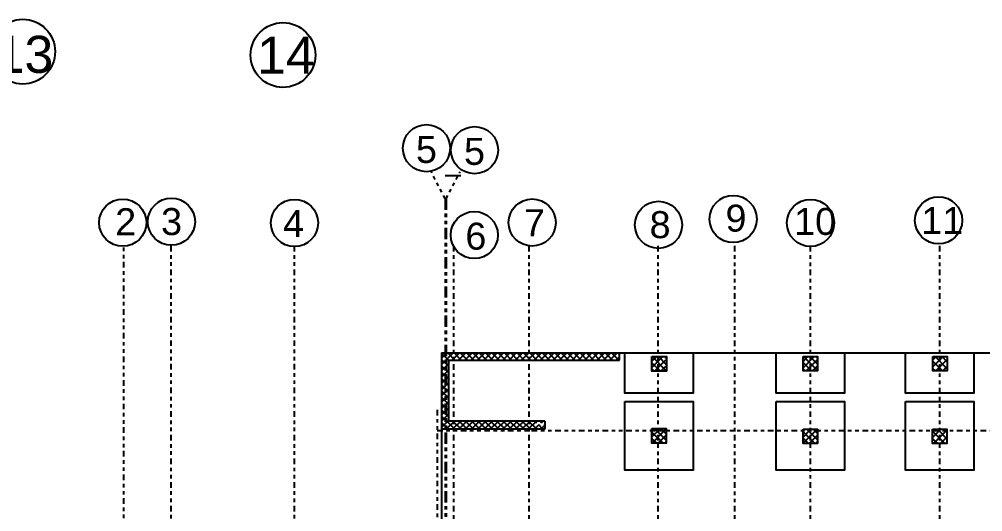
# Model space of a CAD drawing. Header units: millimetres. Extents: x 240 to 610, y 141 to 225.
# Drawn here: x 436.51 to 463.27, y 167.91 to 181.59 of the extents above; entities that cross this region are included whole.
import ezdxf

# ---------------------------------------------------------------- set-up
doc = ezdxf.new("R2010")
doc.units = ezdxf.units.MM
doc.header["$LTSCALE"] = 0.5
doc.linetypes.add('HIDDEN', pattern=[0.375, 0.25, -0.125])
doc.linetypes.add('PHANTOM2', pattern=[1.25, 0.625, -0.125, 0.125, -0.125, 0.125, -0.125])
doc.layers.add('Layer1', color=5, linetype='Continuous')
doc.layers.add('m7or', color=1, linetype='Continuous')
doc.styles.get("Standard").update_dxf_attribs({"font": 'arial.ttf'})

msp = doc.modelspace()

# ---------------------------------------------------------------- hatches: boundary and pattern name
h = msp.add_hatch()
h.set_pattern_fill('ANSI37', color=256, scale=0.039)
h.set_pattern_definition([(45, (-1102.94777, -842.10872), (-0.087557497, 0.087557497), []), (135, (-1102.94777, -842.10872), (-0.087557497, -0.087557497), [])])
h.paths.add_polyline_path([(450.836, 170.378), (451.106, 170.378), (451.106, 170.428), (448.439, 170.428), (448.439, 172.121), (453.18, 172.121), (453.18, 172.321), (448.239, 172.321), (448.239, 170.228), (451.106, 170.228), (451.106, 170.328), (450.836, 170.328)])
h = msp.add_hatch()
h.set_pattern_fill('ANSI37', color=256, scale=0.039)
h.set_pattern_definition([(45, (-1103.14967, -842.10872), (-0.087557497, 0.087557497), []), (135, (-1103.14967, -842.10872), (-0.087557497, -0.087557497), [])])
h.paths.add_polyline_path([(458.669, 170.202), (458.269, 170.202), (458.269, 169.802), (458.669, 169.802)])
h.paths.add_polyline_path([(458.67, 172.221), (458.269, 172.221), (458.27, 171.821), (458.67, 171.821)])
h.paths.add_polyline_path([(454.469, 170.215), (454.081, 170.215), (454.081, 169.815), (454.469, 169.815)])
h.paths.add_polyline_path([(454.469, 172.221), (454.081, 172.221), (454.081, 171.821), (454.469, 171.821)])
h = msp.add_hatch()
h.set_pattern_fill('ANSI37', color=256, scale=0.0435)
h.set_pattern_definition([(45, (-1102.94777, -814.36031), (-0.097660285, 0.097660285), []), (135, (-1102.94777, -814.36031), (-0.097660285, -0.097660285), [])])
h.paths.add_polyline_path([(462.273, 172.221), (461.872, 172.221), (461.873, 171.821), (462.273, 171.821)])
h.paths.add_polyline_path([(462.273, 170.202), (461.873, 170.202), (461.873, 169.802), (462.273, 169.802)])

# ---------------------------------------------------------------- linework, layer by layer
at = {"ltscale": 0.05}
for p, q in [((448.333, 177.249), (448.768, 177.249)), ((448.239, 172.321), (462.373, 172.321)), ((448.239, 172.321), (448.239, 157.583)), ((448.439, 172.121), (453.18, 172.121)), ((451.106, 170.428), (448.439, 170.428))]:
    msp.add_line(p, q, dxfattribs=at)
for p, q in [((448.439, 170.428), (448.439, 172.121)), ((453.18, 172.121), (453.18, 172.321)), ((462.373, 172.321), (468.272, 172.321)), ((451.106, 170.207), (448.239, 170.207)), ((451.106, 170.428), (451.106, 170.207))]:
    msp.add_line(p, q)
for points in [[(455.224, 172.321), (455.224, 171.201), (453.324, 171.201), (453.324, 172.321)], [(459.427, 172.321), (459.427, 171.201), (457.527, 171.201), (457.527, 172.321)], [(463.02, 172.321), (463.02, 171.201), (461.12, 171.201), (461.12, 172.321)]]:
    msp.add_lwpolyline(points)
for points in [[(454.08, 172.218), (454.48, 172.218), (454.48, 171.818), (454.08, 171.818)], [(458.277, 172.22), (458.677, 172.22), (458.677, 171.82), (458.277, 171.82)], [(461.884, 172.22), (462.284, 172.22), (462.284, 171.82), (461.884, 171.82)], [(453.324, 170.968), (455.224, 170.968), (455.224, 169.068), (453.324, 169.068)], [(457.527, 170.968), (459.427, 170.968), (459.427, 169.068), (457.527, 169.068)], [(461.12, 170.968), (463.02, 170.968), (463.02, 169.068), (461.12, 169.068)], [(454.074, 170.218), (454.474, 170.218), (454.474, 169.818), (454.074, 169.818)], [(458.277, 170.202), (458.677, 170.202), (458.677, 169.802), (458.277, 169.802)], [(461.87, 170.202), (462.27, 170.202), (462.27, 169.802), (461.87, 169.802)]]:
    msp.add_lwpolyline(points, close=True)
for centre, radius in [((436.604, 180.689), 0.9), ((443.832, 180.595), 0.9), ((447.817, 178.008), 0.655), ((449.152, 177.954), 0.655), ((440.734, 175.965), 0.655), ((456.336, 176.04), 0.655), ((462.041, 176.003), 0.655), ((439.382, 175.939), 0.655), ((444.152, 175.93), 0.655), ((450.754, 175.942), 0.655), ((454.261, 175.878), 0.655), ((458.484, 175.932), 0.655), ((449.145, 175.594), 0.655)]:
    msp.add_circle(centre, radius)
at = {"layer": 'Layer1', "linetype": 'PHANTOM2', "ltscale": 0.5}
for p, q in [((439.414, 144.504), (439.414, 175.295)), ((440.718, 175.295), (440.718, 144.504)), ((444.142, 175.295), (444.142, 144.504)), ((448.567, 175.291), (448.567, 144.504)), ((450.664, 175.291), (450.664, 144.504)), ((454.244, 175.291), (454.244, 144.504)), ((456.37, 175.291), (456.37, 144.504)), ((458.471, 175.291), (458.471, 144.504)), ((462.07, 175.291), (462.07, 144.504)), ((448.113, 170.74), (448.113, 144.504)), ((448.113, 170.162), (471.27, 170.162))]:
    msp.add_line(p, q, dxfattribs=at)
at = {"layer": 'm7or', "linetype": 'HIDDEN', "ltscale": 0.5}
for p, q in [((448.339, 176.606), (447.953, 177.347)), ((448.364, 176.606), (448.754, 177.351))]:
    msp.add_line(p, q, dxfattribs=at)
at = {"layer": 'm7or', "linetype": 'PHANTOM2'}
for p, q in [((448.339, 176.606), (448.339, 144.504)), ((448.364, 176.606), (448.364, 144.504))]:
    msp.add_line(p, q, dxfattribs=at)

# ---------------------------------------------------------------- texts
at = {"attachment_point": 1}
for s, width, gutter_width, insert, char_height in [('13', 1.81389, 0.687, (435.852, 181.13), 1.0298), ('14', 2.565, 0.687, (443.113, 181.106), 1.0298), ('5', 0.28482, 0.5, (447.525, 178.348), 0.75), ('5', 0.28482, 0.5, (448.86, 178.294), 0.75), ('2', 0.86532, 0.5, (439.173, 176.34), 0.75), ('3', 0.33958, 0.5, (440.446, 176.345), 0.75), ('9', 0.23612, 0.5, (456.123, 176.44), 0.75), ('10', 0.26133, 0.5, (458.03, 176.348), 0.75), ('11', 0.59181, 0.5, (461.561, 176.373), 0.75), ('4', 0.27861, 0.5, (443.832, 176.291), 0.75), ('7', 0.26937, 0.5, (450.525, 176.313), 0.75), ('8', 0.30199, 0.5, (454.015, 176.259), 0.75), ('6', 0.37246, 0.5, (448.898, 175.939), 0.75)]:
    msp.add_mtext_dynamic_manual_height_columns(s, width=width, gutter_width=gutter_width, heights=[0], dxfattribs=dict(at, insert=insert, char_height=char_height))

doc.saveas('drawing.dxf')
